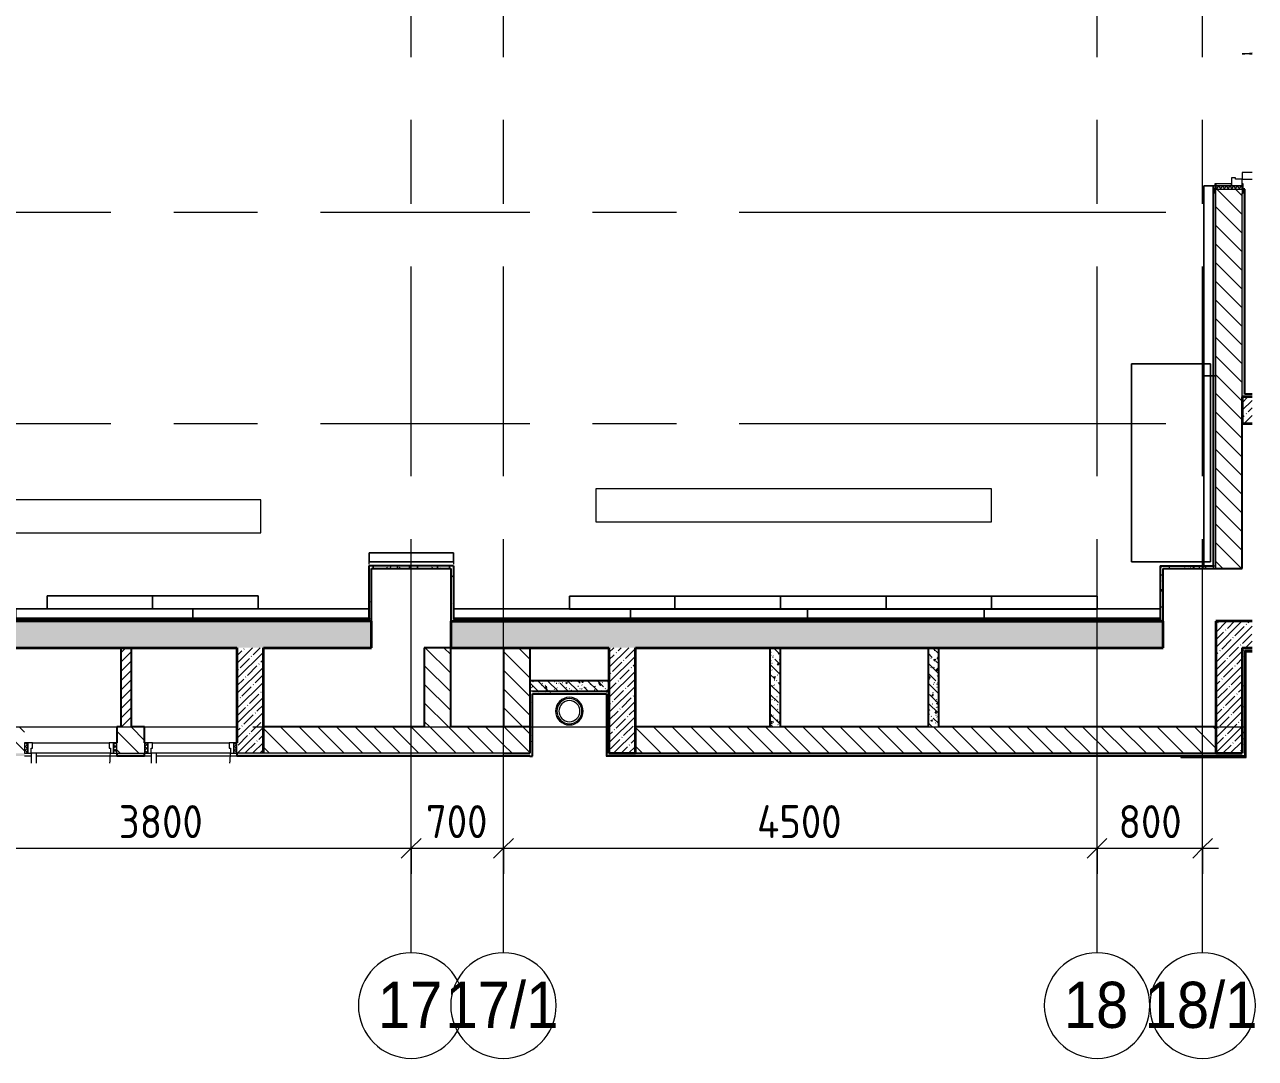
# Model space of a CAD drawing. Header units: millimetres. Extents: x 855 to 80408, y -1987 to 27400.
# Drawn here: x 26892 to 36222, y 8589 to 16421 of the extents above; entities that cross this region are included whole.
import ezdxf

# ---------------------------------------------------------------- set-up
doc = ezdxf.new("R2010")
doc.units = ezdxf.units.MM
doc.linetypes.add('Осевая', pattern=[3175, 635, -476.25, 1587.5, -476.25])
for name, color, linetype, lineweight in [('A-ANNO-DIMS', 7, 'Continuous', 9), ('A-ANNO-DIMS-100', 7, 'Continuous', 9), ('A-DOOR', 7, 'Continuous', 9), ('A-DOOR-1', 7, 'Continuous', 13), ('A-DOOR-FRAM', 7, 'Continuous', 13), ('A-DOOR-FRAM-1', 7, 'Continuous', 9), ('A-WALL', 7, 'Continuous', 9), ('I-WALL', 7, 'Continuous', 9), ('P-SANR-FIXT', 7, 'Continuous', 9), ('Оси', 7, 'Continuous', 9), ('Оси-1', 7, 'Continuous', 20), ('Оси-2', 7, 'Осевая', 9)]:
    doc.layers.add(name, color=color, linetype=linetype, lineweight=lineweight)
for name, color, linetype, lineweight, true_color in [('A-WALL-1', 7, 'Continuous', 25, 0x3c3c3c), ('A-WALL-2', 7, 'Continuous', 35, 0x3c3c3c), ('A-WALL-FNSH-2', 7, 'Continuous', 13, 0x3c3c3c), ('I-FURN-1', 7, 'Continuous', 9, 0xf0f0f0)]:
    doc.layers.add(name, color=color, linetype=linetype, lineweight=lineweight, true_color=true_color)
doc.styles.add('Arial', font='arial.ttf', dxfattribs={"width": 0.9, "height": 350})
doc.styles.add('ISOCPEUR_1', font='isocpeur.ttf', dxfattribs={"width": 0.9, "height": 250})
doc.dimstyles.new('ISO-2_5_0_9К_БОЛЬШОЙ', dxfattribs={"dimscale": 304.8, "dimtxt": 248.995294, "dimasz": 0.492126, "dimexe": 0.393701, "dimexo": 0.984252, "dimgap": 0, "dimtad": 1, "dimdec": 0, "dimrnd": 10, "dimzin": 0, "dimdsep": 46, "dimtxsty": 'ISOCPEUR_1', "dimblk1": 'OBLIQUE', "dimblk2": 'OBLIQUE', "dimsah": 1, "dimcen": 0.09, "dimdle": 0.393701, "dimazin": 0, "dimtfac": 1, "dimtdec": 4, "dimtix": 1, "dimtmove": 0, "dimatfit": 3, "dimfxl": 1, "dimtvp": 1, "dimtolj": 1, "dimtzin": 0, "dimarcsym": 2})
pattern_1 = [(135, (-30638.25, 0), (-70.71068, -70.71068), [])]
pattern_2 = [(45, (-30638.255, 0), (-57.02463, 57.02463), []), (45, (-30581.23, 0), (-57.02463, 57.02463), [100.806, -20.161, 3.353, -16.808])]
pattern_3 = [(135, (-30638.25, 0), (-75.43415, -75.43415), [106.68, -17.78, 3.556, -17.78]), (135, (-30638.25, 75.39), (-75.43415, -75.43415), []), (50, (-30638.25, 0), (127.52922, -11.15758), [13.335, -146.685]), (355, (-30638.25, 0), (-24.66966, 133.74002), [10.668, -117.348]), (100.451, (-30627.63, -0.93), (102.85973, 122.58178), [11.333, -124.663]), (46.184, (-30638.25, 35.56), (189.75516, -29.43036), [20.002, -220.027]), (96.636, (-30622.44, 33.1), (166.1822, 173.1996), [17, -186.995]), (351.184, (-30638.25, 35.56), (166.18393, 173.1976), [16.002, -176.022]), (21, (-30620.47, 26.67), (106.13027, -71.58603), [13.335, -146.685]), (326, (-30620.47, 26.67), (43.26188, 128.93175), [10.668, -117.348]), (71.451, (-30611.63, 20.7), (149.39198, 57.34505), [11.333, -124.663]), (37.5, (-30638.255, 0), (2.162228, 59.188357), [3.353, -112.573, 3.353, -115.773, -117.792]), (37.5, (-30638.255, 0), (2.162228, 59.188357), [-235.052, 3.353, -114.44]), (7.5, (-30638.255, 0), (46.77386, 70.12615), [3.353, -64.567, 3.353, -109.906, -44.894]), (7.5, (-30638.255, 0), (46.77386, 70.12615), [-181.178, 3.353, -41.542]), (327.5, (-30677.904, 0), (94.91367, -4.010093), [3.353, -41.097, 3.353, -135.331, -184.023]), (327.5, (-30677.904, 0), (94.91367, -4.010093), [-183.134, 3.353, -180.67]), (317.5, (-30695.68, 0), (103.69057, 17.79882), [3.353, -54.432, 3.353, -88.748, -130.683]), (317.5, (-30695.68, 0), (103.69057, 17.79882), [-149.885, 3.353, -127.33])]
pattern_4 = [(0, (-30638.255, 0), (121.92, 30.48), [10.058, -81.382, 10.058, -81.382, -487.68]), (0, (-30638.255, 0), (121.92, 30.48), [-182.88, 10.058, -172.822, 10.058, -81.382, -213.36]), (0, (-30638.255, 0), (121.92, 30.48), [-457.2, 10.058, -50.902, 10.058, -142.342]), (120, (-30592.535, 15.24), (-87.356454, 90.345817), [10.058, -81.382, 10.058, -81.382, -487.68]), (120, (-30592.535, 15.24), (-87.356454, 90.345817), [-182.88, 10.058, -172.822, 10.058, -81.382, -213.36]), (120, (-30592.535, 15.24), (-87.356454, 90.345817), [-457.2, 10.058, -50.902, 10.058, -142.342]), (240, (-30577.295, 76.2), (-34.563546, -120.825817), [10.058, -81.382, 10.058, -81.382, -487.68]), (240, (-30577.295, 76.2), (-34.563546, -120.825817), [-182.88, 10.058, -172.822, 10.058, -81.382, -213.36]), (240, (-30577.295, 76.2), (-34.563546, -120.825817), [-457.2, 10.058, -50.902, 10.058, -142.342])]

# ---------------------------------------------------------------- blocks, each defined once
blk = doc.blocks.new('110_Дверь_СКБ_2Ст - Д-6_л__ ДОО_Дв_1450x2100h_Дверь из раздевальной в коридор-25835678-План разверток пом_ 2_19_1_ Этаж 2')
at = {"layer": 'A-DOOR'}
h = blk.add_hatch(dxfattribs=at)
h.set_pattern_fill('FP_4', color=256, style=0, pattern_type=2)
h.set_pattern_definition([(135, (1576.41, 164.685), (-14.14214, -14.14214), []), (225, (1576.41, 164.685), (14.14214, -14.14214), [])])
h.paths.add_polyline_path([(737.5, 100), (712.5, 100), (712.5, -100), (737.5, -100)])
at = {"layer": 'A-DOOR-FRAM-1'}
h = blk.add_hatch(dxfattribs=at)
h.set_pattern_fill('FP_5', color=256, style=0, pattern_type=2)
h.set_pattern_definition([(45, (-546.384, 164.685), (-14.1421, 14.1421), []), (135, (-546.384, 164.685), (-14.1421, -14.1421), [])])
h.paths.add_polyline_path([(-687.5, -100), (-687.5, 100), (-712.5, 100), (-712.5, -100)])
at = {"layer": 'A-DOOR'}
for centre, radius, start, end in [((-637.5, 100), 350, 360, 12.36817), ((662.5, 100), 950, 175.46852, 180)]:
    blk.add_arc(centre, radius, start, end, dxfattribs=at)
at = {"layer": 'A-DOOR-1'}
for p, q in [((-637.5, 174.9), (-637.5, 100)), ((-637.5, 100), (-587.5, 100)), ((-587.5, 100), (-587.5, 174.9)), ((612.5, 174.9), (612.5, 100)), ((612.5, 100), (662.5, 100)), ((662.5, 100), (662.5, 174.9))]:
    blk.add_line(p, q, dxfattribs=at)
at = {"layer": 'A-DOOR-FRAM'}
for p, q in [((-672.5, 108), (-742.5, 108)), ((-742.5, 108), (-742.5, 100)), ((-742.5, 100), (-672.5, 100)), ((-687.5, 100), (-712.5, 100)), ((-712.5, 100), (-712.5, -100)), ((-637.5, 100), (-687.5, 100)), ((-687.5, 100), (-687.5, 20)), ((-687.5, -100), (-687.5, 100)), ((-672.5, 100), (-672.5, 108)), ((-637.5, 50), (-637.5, 100)), ((662.5, 100), (662.5, 50)), ((712.5, 100), (662.5, 100)), ((767.5, 108), (697.5, 108)), ((697.5, 108), (697.5, 100)), ((697.5, 100), (767.5, 100)), ((712.5, 20), (712.5, 100)), ((737.5, 100), (712.5, 100)), ((712.5, 100), (712.5, -100)), ((737.5, -100), (737.5, 100)), ((767.5, 100), (767.5, 108)), ((-687.5, 20), (-627.5, 20)), ((-672.5, 20), (-687.5, 20)), ((-687.5, 20), (-687.5, -100)), ((-672.5, -100), (-672.5, 20)), ((-627.5, 50), (-637.5, 50)), ((-627.5, 20), (-627.5, 50)), ((662.5, 50), (652.5, 50)), ((652.5, 50), (652.5, 20)), ((652.5, 20), (712.5, 20)), ((712.5, 20), (697.5, 20)), ((697.5, 20), (697.5, -100)), ((712.5, -100), (712.5, 20)), ((-672.5, -100), (-742.5, -100)), ((-742.5, -100), (-742.5, -108)), ((-742.5, -108), (-672.5, -108)), ((-712.5, -100), (-687.5, -100)), ((-687.5, -100), (-672.5, -100)), ((-672.5, -108), (-672.5, -100)), ((697.5, -100), (712.5, -100)), ((767.5, -100), (697.5, -100)), ((697.5, -100), (697.5, -108)), ((697.5, -108), (767.5, -108)), ((712.5, -100), (737.5, -100)), ((767.5, -108), (767.5, -100))]:
    blk.add_line(p, q, dxfattribs=at)
blk = doc.blocks.new('110_Дверь_СКБ_1Ст - д-18 700x2100h_Технический шкаф ЭОМ и СС-23257539-План разверток пом_ 2_19_1_ Этаж 2')
at = {"layer": 'A-DOOR'}
h = blk.add_hatch(dxfattribs=at)
h.set_pattern_fill('FP_11', color=256, style=0, pattern_type=2)
h.set_pattern_definition([(135, (1951.41, 164.685), (-14.14214, -14.14214), []), (225, (1951.41, 164.685), (14.14214, -14.14214), [])])
h.paths.add_polyline_path([(362.5, 100), (337.5, 100), (337.5, 20), (362.5, 20)])
at = {"layer": 'A-DOOR-FRAM-1'}
h = blk.add_hatch(dxfattribs=at)
h.set_pattern_fill('FP_12', color=256, style=0, pattern_type=2)
h.set_pattern_definition([(45, (-171.384, 164.685), (-14.1421, 14.1421), []), (135, (-171.384, 164.685), (-14.1421, -14.1421), [])])
h.paths.add_polyline_path([(-337.5, 100), (-337.5, 20), (-312.5, 20), (-312.5, 100)])
at = {"layer": 'A-DOOR'}
blk.add_arc((312.5, 100), 600, 172.84099, 180, dxfattribs=at)
at = {"layer": 'A-DOOR-1'}
for p, q in [((272.5, 174.6), (272.5, 100)), ((272.5, 100), (312.5, 100)), ((312.5, 100), (312.5, 174.6))]:
    blk.add_line(p, q, dxfattribs=at)
at = {"layer": 'A-DOOR-FRAM'}
for p, q in [((-312.5, 100), (-337.5, 100)), ((-337.5, 100), (-337.5, 20)), ((-287.5, 100), (-312.5, 100)), ((-312.5, 100), (-312.5, 20)), ((-312.5, 20), (-312.5, 100)), ((-287.5, 60), (-287.5, 100)), ((312.5, 100), (312.5, 60)), ((337.5, 100), (312.5, 100)), ((337.5, 20), (337.5, 100)), ((362.5, 100), (337.5, 100)), ((337.5, 100), (337.5, 20)), ((362.5, 20), (362.5, 100)), ((-337.5, 20), (-312.5, 20)), ((-312.5, 20), (-277.5, 20)), ((-277.5, 60), (-287.5, 60)), ((-277.5, 20), (-277.5, 60)), ((312.5, 60), (302.5, 60)), ((302.5, 60), (302.5, 20)), ((302.5, 20), (337.5, 20)), ((337.5, 20), (362.5, 20))]:
    blk.add_line(p, q, dxfattribs=at)
at = {"layer": 'A-DOOR-FRAM-1'}
for p, q in [((-287.5, 100), (272.5, 100)), ((302.5, 20), (-277.5, 20))]:
    blk.add_line(p, q, dxfattribs=at)
blk = doc.blocks.new('Стол базовый прямоугольный - 5_7-26328560-План разверток пом_ 2_19_1_ Этаж 2')
at = {"layer": 'I-FURN-1'}
for p, q in [((1000, 125), (-1000, 125)), ((-1000, 125), (-1000, -125)), ((1000, -125), (1000, 125)), ((-1000, -125), (1000, -125))]:
    blk.add_line(p, q, dxfattribs=at)
blk = doc.blocks.new('Стол базовый прямоугольный - 5_8-26349451-План разверток пом_ 2_19_1_ Этаж 2')
at = {"layer": 'I-FURN-1'}
for p, q in [((1500, 125), (-1500, 125)), ((-1500, 125), (-1500, -125)), ((1500, -125), (1500, 125)), ((-1500, -125), (1500, -125))]:
    blk.add_line(p, q, dxfattribs=at)
blk = doc.blocks.new('фонтанчик - Round_ Metal-30696552-План разверток пом_ 2_19_1_ Этаж 2')
at = {"layer": 'P-SANR-FIXT'}
for radius, start, end in [(105, 360, 180), (95, 0, 180), (105, 180, 360), (95, 180, 360), (80, 360, 180), (80, 180, 360)]:
    blk.add_arc((0, 0), radius, start, end, dxfattribs=at)
blk = doc.blocks.new('Мат в спортивном зале - Т4-V30-План разверток пом_ 2_19_1_ Этаж 2')
at = {"layer": 'I-FURN-1'}
for p, q in [((-458.7, 925.9), (-458.7, 906.7)), ((881.3, 909.3), (-458.7, 909.3)), ((-458.7, 909.3), (-458.7, 839.3)), ((-458.7, 839.3), (-458.7, 909.3)), ((-458.7, 909.3), (881.3, 909.3)), ((881.3, 906.7), (881.3, 925.9)), ((881.3, 839.3), (881.3, 909.3)), ((881.3, 909.3), (881.3, 839.3)), ((-458.7, 839.3), (881.3, 839.3)), ((645.4, 839.3), (-458.7, 839.3)), ((881.3, 839.3), (645.4, 839.3))]:
    blk.add_line(p, q, dxfattribs=at)
blk = doc.blocks.new('Мат в спортивном зале - Т4-V31-План разверток пом_ 2_19_1_ Этаж 2')
at = {"layer": 'I-FURN-1'}
for p, q in [((-458.7, 925.9), (-458.7, 906.7)), ((881.3, 909.3), (-458.7, 909.3)), ((-458.7, 909.3), (-458.7, 839.3)), ((-454.6, 909.3), (881.3, 909.3)), ((881.3, 906.7), (881.3, 925.9)), ((881.3, 839.3), (881.3, 909.3)), ((881.3, 909.3), (881.3, 839.3)), ((-458.7, 839.3), (881.3, 839.3)), ((385.4, 839.3), (-454.6, 839.3)), ((881.3, 839.3), (385.4, 839.3))]:
    blk.add_line(p, q, dxfattribs=at)
blk = doc.blocks.new('Мат в спортивном зале - Т4-V32-План разверток пом_ 2_19_1_ Этаж 2')
at = {"layer": 'I-FURN-1'}
for p, q in [((-458.7, 925.9), (-458.7, 906.7)), ((881.3, 909.3), (-458.7, 909.3)), ((-458.7, 909.3), (-458.7, 839.3)), ((-458.7, 842.5), (-458.7, 909.3)), ((-458.7, 909.3), (881.3, 909.3)), ((-458.7, 839.3), (-458.7, 842.5)), ((881.3, 906.7), (881.3, 925.9)), ((881.3, 839.3), (881.3, 909.3)), ((881.3, 909.3), (881.3, 839.3)), ((-458.7, 839.3), (881.3, 839.3)), ((5.4, 839.3), (-458.7, 839.3)), ((881.3, 839.3), (5.4, 839.3))]:
    blk.add_line(p, q, dxfattribs=at)
blk = doc.blocks.new('Мат в спортивном зале - Т4-V33-План разверток пом_ 2_19_1_ Этаж 2')
at = {"layer": 'I-FURN-1'}
for p, q in [((-458.7, 925.9), (-458.7, 906.7)), ((881.3, 909.3), (-458.7, 909.3)), ((-458.7, 909.3), (-458.7, 839.3)), ((-458.7, 842.5), (-458.7, 909.3)), ((-458.7, 909.3), (881.3, 909.3)), ((-458.7, 839.3), (-458.7, 842.5)), ((881.3, 906.7), (881.3, 925.9)), ((881.3, 839.3), (881.3, 909.3)), ((881.3, 909.3), (881.3, 842.5)), ((881.3, 842.5), (881.3, 839.3)), ((-458.7, 839.3), (881.3, 839.3)), ((881.3, 839.3), (-458.7, 839.3))]:
    blk.add_line(p, q, dxfattribs=at)
blk = doc.blocks.new('Мат в спортивном зале - Т4-V34-План разверток пом_ 2_19_1_ Этаж 2')
at = {"layer": 'I-FURN-1'}
for p, q in [((-458.7, 925.9), (-458.7, 906.7)), ((881.3, 909.3), (-458.7, 909.3)), ((-458.7, 909.3), (-458.7, 839.3)), ((-454.6, 909.3), (881.3, 909.3)), ((881.3, 906.7), (881.3, 925.9)), ((881.3, 839.3), (881.3, 909.3)), ((881.3, 909.3), (881.3, 842.5)), ((881.3, 842.5), (881.3, 839.3)), ((-458.7, 839.3), (881.3, 839.3)), ((25.4, 839.3), (-454.6, 839.3)), ((881.3, 839.3), (25.4, 839.3))]:
    blk.add_line(p, q, dxfattribs=at)
blk = doc.blocks.new('Мат в спортивном зале - Т8-31178830-План разверток пом_ 2_19_1_ Этаж 2')
at = {"layer": 'I-FURN-1'}
for p, q in [((881.3, -839.3), (241.3, -839.3)), ((241.3, -839.3), (241.3, -909.3)), ((241.3, -909.3), (241.3, -839.3)), ((241.3, -839.3), (881.3, -839.3)), ((881.3, -909.3), (881.3, -839.3)), ((881.3, -839.3), (881.3, -909.3)), ((241.3, -925.9), (241.3, -906.7)), ((241.3, -909.3), (881.3, -909.3)), ((881.3, -909.3), (241.3, -909.3)), ((881.3, -906.7), (881.3, -925.9))]:
    blk.add_line(p, q, dxfattribs=at)
blk = doc.blocks.new('Мат в спортивном зале - Т18-31179741-План разверток пом_ 2_19_1_ Этаж 2')
at = {"layer": 'I-FURN-1'}
for p, q in [((-558.7, 925.9), (-558.7, 906.7)), ((881.3, 909.3), (-558.7, 909.3)), ((-558.7, 909.3), (-558.7, 839.3)), ((-558.7, 839.3), (-558.7, 909.3)), ((-558.7, 909.3), (881.3, 909.3)), ((881.3, 906.7), (881.3, 925.9)), ((881.3, 839.3), (881.3, 909.3)), ((881.3, 909.3), (881.3, 890.3)), ((881.3, 890.3), (881.3, 839.3)), ((-558.7, 839.3), (881.3, 839.3)), ((791.8, 839.3), (-558.7, 839.3)), ((881.3, 839.3), (791.8, 839.3))]:
    blk.add_line(p, q, dxfattribs=at)
blk = doc.blocks.new('Мат в спортивном зале - Т18-V36-План разверток пом_ 2_19_1_ Этаж 2')
at = {"layer": 'I-FURN-1'}
for p, q in [((-558.7, 925.9), (-558.7, 906.7)), ((881.3, 909.3), (-558.7, 909.3)), ((-558.7, 909.3), (-558.7, 839.3)), ((-558.7, 890.3), (-558.7, 909.3)), ((-558.7, 909.3), (881.3, 909.3)), ((-558.7, 839.3), (-558.7, 890.3)), ((881.3, 906.7), (881.3, 925.9)), ((881.3, 839.3), (881.3, 909.3)), ((881.3, 909.3), (881.3, 839.3)), ((-558.7, 839.3), (881.3, 839.3)), ((851.8, 839.3), (-558.7, 839.3)), ((881.3, 839.3), (851.8, 839.3))]:
    blk.add_line(p, q, dxfattribs=at)
blk = doc.blocks.new('Ось сетки - D8-29747960-План разверток пом_ 2_19_1_ Этаж 2')
at = {"layer": 'Оси-1'}
for start, end in [(360, 180), (180, 360)]:
    blk.add_arc((0, 0), 4, start, end, dxfattribs=at)
blk = doc.blocks.new('DIMBLOCK13-План разверток пом_ 2_19_1_ Этаж 2')
at = {"layer": 'A-ANNO-DIMS-100'}
for p, q in [((26021.7, 9986.9), (26021.7, 10300.8)), ((29821.7, 9986.9), (29821.7, 10300.8)), ((26021.7, 10180.8), (29821.7, 10180.8)), ((26021.7, 10180.8), (26021.7, 9986.9)), ((29821.7, 10180.8), (29821.7, 9986.9))]:
    blk.add_line(p, q, dxfattribs=at)
at = {"layer": 'A-ANNO-DIMS-100', "lineweight": 20}
for p, q in [((26021.7, 10180.8), (25946.7, 10105.8)), ((26021.7, 10180.8), (26096.7, 10255.8)), ((29821.7, 10180.8), (29746.7, 10105.8)), ((29821.7, 10180.8), (29896.7, 10255.8))]:
    blk.add_line(p, q, dxfattribs=at)
at = {"layer": 'A-ANNO-DIMS-100', "color": 0, "insert": (27605.7, 10507.4), "char_height": 250, "width": 758.478, "attachment_point": 1, "line_spacing_factor": 1.149209, "style": 'ISOCPEUR_1'}
blk.add_mtext('3800', dxfattribs=at)
blk = doc.blocks.new('_Oblique')
at = {"color": 0, "linetype": 'ByBlock', "lineweight": -2}
blk.add_line((-0.5, -0.5), (0.5, 0.5), dxfattribs=at)
blk = doc.blocks.new('DIMBLOCK14-План разверток пом_ 2_19_1_ Этаж 2')
at = {"layer": 'A-ANNO-DIMS-100'}
for p, q in [((29821.7, 9986.9), (29821.7, 10300.8)), ((30521.7, 9986.9), (30521.7, 10300.8)), ((29821.7, 10180.8), (30521.7, 10180.8)), ((29821.7, 10180.8), (29821.7, 9986.9)), ((30521.7, 10180.8), (30521.7, 9986.9))]:
    blk.add_line(p, q, dxfattribs=at)
at = {"layer": 'A-ANNO-DIMS-100', "lineweight": 20}
for p, q in [((29821.7, 10180.8), (29746.7, 10105.8)), ((29821.7, 10180.8), (29896.7, 10255.8)), ((30521.7, 10180.8), (30446.7, 10105.8)), ((30521.7, 10180.8), (30596.7, 10255.8))]:
    blk.add_line(p, q, dxfattribs=at)
at = {"layer": 'A-ANNO-DIMS-100', "color": 0, "insert": (29934.7, 10507.4), "char_height": 250, "width": 568.858, "attachment_point": 1, "line_spacing_factor": 1.149209, "style": 'ISOCPEUR_1'}
blk.add_mtext('700', dxfattribs=at)
blk = doc.blocks.new('DIMBLOCK15-План разверток пом_ 2_19_1_ Этаж 2')
at = {"layer": 'A-ANNO-DIMS-100'}
for p, q in [((30521.7, 9986.9), (30521.7, 10300.8)), ((35021.7, 9986.9), (35021.7, 10300.8)), ((30521.7, 10180.8), (35021.7, 10180.8)), ((30521.7, 10180.8), (30521.7, 9986.9)), ((35021.7, 10180.8), (35021.7, 9986.9))]:
    blk.add_line(p, q, dxfattribs=at)
at = {"layer": 'A-ANNO-DIMS-100', "lineweight": 20}
for p, q in [((30521.7, 10180.8), (30446.7, 10105.8)), ((30521.7, 10180.8), (30596.7, 10255.8)), ((35021.7, 10180.8), (34946.7, 10105.8)), ((35021.7, 10180.8), (35096.7, 10255.8))]:
    blk.add_line(p, q, dxfattribs=at)
at = {"layer": 'A-ANNO-DIMS-100', "color": 0, "insert": (32443.7, 10507.4), "char_height": 250, "width": 787.208, "attachment_point": 1, "line_spacing_factor": 1.149209, "style": 'ISOCPEUR_1'}
blk.add_mtext('4500', dxfattribs=at)
blk = doc.blocks.new('DIMBLOCK16-План разверток пом_ 2_19_1_ Этаж 2')
at = {"layer": 'A-ANNO-DIMS-100'}
for p, q in [((35021.7, 9986.9), (35021.7, 10300.8)), ((35821.7, 9986.9), (35821.7, 10300.8)), ((35021.7, 10180.8), (35941.7, 10180.8)), ((35021.7, 10180.8), (35021.7, 9986.9)), ((35821.7, 10180.8), (35821.7, 9986.9))]:
    blk.add_line(p, q, dxfattribs=at)
at = {"layer": 'A-ANNO-DIMS-100', "lineweight": 20}
for p, q in [((35021.7, 10180.8), (34946.7, 10105.8)), ((35021.7, 10180.8), (35096.7, 10255.8)), ((35821.7, 10180.8), (35746.7, 10105.8)), ((35821.7, 10180.8), (35896.7, 10255.8))]:
    blk.add_line(p, q, dxfattribs=at)
at = {"layer": 'A-ANNO-DIMS-100', "color": 0, "insert": (35184.7, 10507.4), "char_height": 250, "width": 568.858, "attachment_point": 1, "line_spacing_factor": 1.149209, "style": 'ISOCPEUR_1'}
blk.add_mtext('800', dxfattribs=at)

msp = doc.modelspace()

# ---------------------------------------------------------------- hatches: boundary and pattern name
at = {"layer": 'I-WALL'}
h = msp.add_hatch(dxfattribs=at)
h.set_pattern_fill('FP_1', color=256, style=0, pattern_type=2)
h.set_pattern_definition(pattern_1)
h.paths.add_polyline_path([(36121.7, 12300), (36121.7, 15175), (35921.7, 15175), (35921.7, 12300)])
h.paths.add_polyline_path([(36121.7, 16625), (36121.7, 22700), (35921.7, 22700), (35921.7, 16625)])
h.paths.add_polyline_path([(36121.7, 23300), (36121.7, 24050), (35921.7, 24050), (35921.7, 23300)])
h.paths.add_polyline_path([(35921.7, 25950), (36121.7, 25950), (36121.7, 26500), (35921.7, 26500), (35921.7, 25980)])
h = msp.add_hatch(dxfattribs=at)
h.set_pattern_fill('FP_13', color=256, style=0, pattern_type=2)
h.set_pattern_definition(pattern_4)
h.paths.add_polyline_path([(36121.7, 13600), (36141.7, 13600), (36141.7, 15175), (36129.7, 15175), (36129.7, 15145), (36121.7, 15145), (36121.7, 14975.7)])
h.paths.add_polyline_path([(36129.7, 16625), (36141.7, 16625), (36141.7, 18580), (36121.7, 18580), (36121.7, 16655), (36129.7, 16655)])
h = msp.add_hatch(dxfattribs=at)
h.set_pattern_fill('FP_13', color=256, style=0, pattern_type=2)
h.set_pattern_definition(pattern_4)
h.paths.add_polyline_path([(35901.7, 12320), (35921.7, 12320), (35921.5, 15145), (35913.7, 15145), (35913.7, 15175), (35901.7, 15175), (35901.7, 12321)])
h.paths.add_polyline_path([(35901.7, 16625), (35913.7, 16625), (35913.7, 16655), (35921.7, 16655), (35921.7, 16700), (35901.7, 16700), (35901.7, 16679)])
h = msp.add_hatch(dxfattribs=at)
h.set_pattern_fill('FP_3', color=256, style=0, pattern_type=2)
h.set_pattern_definition(pattern_2)
h.paths.add_polyline_path([(36196.7, 13400), (36196.7, 13600), (36121.7, 13600), (36121.7, 13400)])
h = msp.add_hatch(dxfattribs=at)
h.set_pattern_fill('FP_13', color=256, style=0, pattern_type=2)
h.set_pattern_definition(pattern_4)
h.paths.add_polyline_path([(36196.7, 13600), (36196.7, 13620), (36141.7, 13620), (36141.7, 13600)])
h = msp.add_hatch(dxfattribs=at)
h.set_pattern_fill('FP_13', color=256, style=0, pattern_type=2)
h.set_pattern_definition(pattern_4)
h.paths.add_polyline_path([(29501.7, 11920), (29521.7, 11920), (29521.7, 12320), (29501.7, 12320), (29501.7, 11924.1)])
h = msp.add_hatch(dxfattribs=at)
h.set_pattern_fill('FP_13', color=256, style=0, pattern_type=2)
h.set_pattern_definition(pattern_4)
h.paths.add_polyline_path([(30121.7, 12300), (30141.7, 12300), (30141.7, 12320), (29521.7, 12320), (29521.7, 12300), (30013.2, 12300)])
h = msp.add_hatch(dxfattribs=at)
h.set_pattern_fill('FP_13', color=256, style=0, pattern_type=2)
h.set_pattern_definition(pattern_4)
h.paths.add_polyline_path([(35521.7, 11920), (35521.7, 12320), (35501.7, 12320), (35501.7, 11920), (35505.8, 11920)])
h = msp.add_hatch(dxfattribs=at)
h.set_pattern_fill('FP_13', color=256, style=0, pattern_type=2)
h.set_pattern_definition(pattern_4)
h.paths.add_polyline_path([(35521.7, 12300), (35921.7, 12300), (35921.7, 12320), (35521.7, 12320)])
h = msp.add_hatch(dxfattribs=at)
h.set_pattern_fill('FP_13', color=256, style=0, pattern_type=2)
h.set_pattern_definition(pattern_4)
h.paths.add_polyline_path([(30141.7, 11900), (30141.7, 12300), (30121.7, 12300), (30121.7, 11900)])
h = msp.add_hatch(dxfattribs=at)
h.set_pattern_fill('FP_3', color=256, style=0, pattern_type=2)
h.set_pattern_definition(pattern_2)
h.paths.add_polyline_path([(33821.7, 11700), (35521.7, 11700), (35521.7, 11900), (30121.7, 11900), (30121.7, 11700), (33741.7, 11700)])
h.paths.add_polyline_path([(28467.3, 11700), (29521.7, 11700), (29521.7, 11900), (24121.7, 11900), (24121.7, 11700), (27701, 11700)])
h = msp.add_hatch(dxfattribs=at)
h.set_pattern_fill('FP_13', color=256, style=0, pattern_type=2)
h.set_pattern_definition(pattern_4)
h.paths.add_polyline_path([(26921.4, 11900), (29521.7, 11900), (29521.7, 11920), (24141.7, 11920), (24141.7, 11900), (25375.5, 11900)])
h = msp.add_hatch(dxfattribs=at)
h.set_pattern_fill('FP_13', color=256, style=0, pattern_type=2)
h.set_pattern_definition(pattern_4)
h.paths.add_polyline_path([(33104.9, 11900), (35521.7, 11900), (35521.7, 11920), (30141.7, 11920), (30141.7, 11900), (31559, 11900)])
h = msp.add_hatch(dxfattribs=at)
h.set_pattern_fill('FP_3', color=256, style=0, pattern_type=2)
h.set_pattern_definition(pattern_2)
h.paths.add_polyline_path([(36121.7, 10900), (36121.7, 11900), (35921.7, 11900), (35921.7, 10900)])
h = msp.add_hatch(dxfattribs=at)
h.set_pattern_fill('FP_3', color=256, style=0, pattern_type=2)
h.set_pattern_definition(pattern_2)
h.paths.add_polyline_path([(36121.7, 11700), (36196.7, 11700), (36196.7, 11900), (36121.7, 11900), (36121.7, 11863)])
h = msp.add_hatch(dxfattribs=at)
h.set_pattern_fill('FP_10', color=256, style=0, pattern_type=2)
h.set_pattern_definition([(45, (-30638.255, 0), (-35.35534, 35.35534), [])])
h.paths.add_polyline_path([(27701, 11100), (27701, 11700), (27621, 11700), (27621, 11100)])
h = msp.add_hatch(dxfattribs=at)
h.set_pattern_fill('FP_3', color=256, style=0, pattern_type=2)
h.set_pattern_definition(pattern_2)
h.paths.add_polyline_path([(28501.7, 10900), (28701.7, 10900), (28701.7, 11700), (28501.7, 11700), (28501.7, 10980)])
h = msp.add_hatch(dxfattribs=at)
h.set_pattern_fill('FP_1', color=256, style=0, pattern_type=2)
h.set_pattern_definition(pattern_1)
h.paths.add_polyline_path([(29921.7, 11100), (30121.7, 11100), (30121.7, 11700), (29921.7, 11700)])
h = msp.add_hatch(dxfattribs=at)
h.set_pattern_fill('FP_1', color=256, style=0, pattern_type=2)
h.set_pattern_definition(pattern_1)
h.paths.add_polyline_path([(30721.7, 11100), (30721.7, 11700), (30521.7, 11700), (30521.7, 11100)])
h = msp.add_hatch(dxfattribs=at)
h.set_pattern_fill('FP_1', color=256, style=0, pattern_type=2)
h.set_pattern_definition(pattern_1)
h.paths.add_polyline_path([(30721.7, 10900), (30721.7, 11700), (30521.7, 11700), (30521.7, 10900)])
h = msp.add_hatch(dxfattribs=at)
h.set_pattern_fill('FP_3', color=256, style=0, pattern_type=2)
h.set_pattern_definition(pattern_2)
h.paths.add_polyline_path([(31521.7, 10900), (31521.7, 11700), (31321.7, 11700), (31321.7, 10900)])
h = msp.add_hatch(dxfattribs=at)
h.set_pattern_fill('FP_9', color=256, style=0, pattern_type=2)
h.set_pattern_definition(pattern_3)
h.paths.add_polyline_path([(32621.7, 11100), (32621.7, 11700), (32541.7, 11700), (32541.7, 11100)])
h = msp.add_hatch(dxfattribs=at)
h.set_pattern_fill('FP_9', color=256, style=0, pattern_type=2)
h.set_pattern_definition(pattern_3)
h.paths.add_polyline_path([(33821.7, 11100), (33821.7, 11700), (33741.7, 11700), (33741.7, 11100)])
h = msp.add_hatch(dxfattribs=at)
h.set_pattern_fill('FP_13', color=256, style=0, pattern_type=2)
h.set_pattern_definition(pattern_4)
h.paths.add_polyline_path([(36121.7, 11680), (36196.7, 11680), (36196.7, 11700), (36121.7, 11700)])
h = msp.add_hatch(dxfattribs=at)
h.set_pattern_fill('FP_13', color=256, style=0, pattern_type=2)
h.set_pattern_definition(pattern_4)
h.paths.add_polyline_path([(36121.7, 10880), (36141.7, 10880), (36141.7, 11680), (36121.7, 11680), (36121.7, 10900)])
h = msp.add_hatch(dxfattribs=at)
h.set_pattern_fill('FP_9', color=256, style=0, pattern_type=2)
h.set_pattern_definition(pattern_3)
h.paths.add_polyline_path([(31321.7, 11370), (31321.7, 11450), (30721.7, 11450), (30721.7, 11370), (30786.1, 11370)])
h = msp.add_hatch(dxfattribs=at)
h.set_pattern_fill('FP_13', color=256, style=0, pattern_type=2)
h.set_pattern_definition(pattern_4)
h.paths.add_polyline_path([(30741.7, 10879), (30741.7, 11370), (30721.7, 11370), (30721.7, 10879)])
h = msp.add_hatch(dxfattribs=at)
h.set_pattern_fill('FP_13', color=256, style=0, pattern_type=2)
h.set_pattern_definition(pattern_4)
h.paths.add_polyline_path([(31301.7, 11350), (31321.7, 11350), (31321.7, 11370), (30741.7, 11370), (30741.7, 11350), (31300.7, 11350)])
h = msp.add_hatch(dxfattribs=at)
h.set_pattern_fill('FP_13', color=256, style=0, pattern_type=2)
h.set_pattern_definition(pattern_4)
h.paths.add_polyline_path([(31321.7, 10900), (31321.7, 11350), (31301.7, 11350), (31301.7, 10900)])
h = msp.add_hatch(dxfattribs=at)
h.set_pattern_fill('FP_1', color=256, style=0, pattern_type=2)
h.set_pattern_definition(pattern_1)
h.paths.add_polyline_path([(30013.2, 10900), (30521.7, 10900), (30521.7, 11100), (28701.7, 11100), (28701.7, 10900)])
h.paths.add_polyline_path([(25761.7, 10900), (25971.7, 10900), (25971.7, 11100), (25761.7, 11100), (25761.7, 10980)])
h.paths.add_polyline_path([(24861.7, 10900), (24861.7, 11100), (21271.7, 11100), (21271.7, 10900), (23829.7, 10900)])
h.paths.add_polyline_path([(26891.7, 10900), (26891.7, 11100), (26671.7, 11100), (26671.7, 10900)])
h.paths.add_polyline_path([(27591.7, 10900), (27801.7, 10900), (27801.7, 11100), (27591.7, 11100), (27591.7, 10980)])
h.paths.add_polyline_path([(20737.9, 10900), (21071.7, 10900), (21071.7, 11100), (16622.5, 11100), (16622.5, 10900), (17646.2, 10900)])
h = msp.add_hatch(dxfattribs=at)
h.set_pattern_fill('FP_1', color=256, style=0, pattern_type=2)
h.set_pattern_definition(pattern_1)
h.paths.add_polyline_path([(34650.8, 10900), (35921.7, 10900), (35921.7, 11100), (31521.7, 11100), (31521.7, 10900), (33104.9, 10900)])
h = msp.add_hatch(dxfattribs=at)
h.set_pattern_fill('FP_13', color=256, style=0, pattern_type=2)
h.set_pattern_definition(pattern_4)
h.paths.add_polyline_path([(30721.7, 10880), (30721.7, 10900), (28501.7, 10900), (28501.7, 10880), (30013.2, 10880)])
h.paths.add_polyline_path([(27801.7, 10880), (27801.7, 10900), (27591.7, 10900), (27591.7, 10880)])
h.paths.add_polyline_path([(25061.7, 10880), (25061.7, 10900), (16602.5, 10900), (16602.5, 10880), (23829.7, 10880)])
h.paths.add_polyline_path([(25971.7, 10880), (25971.7, 10900), (25761.7, 10900), (25761.7, 10880)])
h.paths.add_polyline_path([(26891.7, 10880), (26891.7, 10900), (26671.7, 10900), (26671.7, 10880)])
h = msp.add_hatch(dxfattribs=at)
h.set_pattern_fill('FP_13', color=256, style=0, pattern_type=2)
h.set_pattern_definition(pattern_4)
h.paths.add_polyline_path([(36121.7, 10880), (36121.7, 10900), (31301.7, 10900), (31301.7, 10880), (34650.8, 10880)])

# ---------------------------------------------------------------- linework, layer by layer
at = {"layer": 'A-WALL'}
for p, q in [((35921.7, 12300), (35921.7, 15145)), ((36121.7, 13600), (36121.7, 15145)), ((30741.7, 11370), (30721.7, 11370)), ((27621, 11100), (27701, 11100)), ((32541.7, 11100), (32621.7, 11100)), ((33741.7, 11100), (33821.7, 11100)), ((27591.7, 10900), (27801.7, 10900)), ((30521.7, 10900), (28501.7, 10900)), ((35657.7, 10879), (35657.7, 10879.5)), ((36141.7, 10868.5), (36152.7, 10868.5)), ((36152.7, 10868.5), (36152.7, 10879.5))]:
    msp.add_line(p, q, dxfattribs=at)
at = {"layer": 'A-WALL-1'}
for p, q in [((35913.7, 15175), (35901.7, 15175)), ((35901.7, 15175), (35901.7, 12320)), ((36141.7, 15175), (36129.7, 15175)), ((36141.7, 13620), (36141.7, 15175)), ((36196.7, 13620), (36141.7, 13620)), ((36121.7, 12300), (36121.7, 13400)), ((29501.7, 12320), (29501.7, 11920)), ((30141.7, 12320), (29501.7, 12320)), ((30141.7, 12320), (30141.7, 11920)), ((35501.7, 12320), (35901.7, 12320)), ((35501.7, 11920), (35501.7, 12320)), ((29521.7, 11900), (29521.7, 12300)), ((29521.7, 12300), (30121.7, 12300)), ((30121.7, 12300), (30121.7, 11900)), ((35521.7, 11900), (35521.7, 12300)), ((35521.7, 12300), (36121.7, 12300)), ((24141.7, 11920), (29501.7, 11920)), ((30141.7, 11920), (35501.7, 11920)), ((27621, 11700), (27621, 11100)), ((27701, 11100), (27701, 11700)), ((30121.7, 11700), (29921.7, 11700)), ((29921.7, 11700), (29921.7, 11100)), ((30121.7, 11100), (30121.7, 11700)), ((30521.7, 11700), (30521.7, 11100)), ((30721.7, 11700), (30721.7, 10900)), ((32541.7, 11700), (32541.7, 11100)), ((32621.7, 11100), (32621.7, 11700)), ((33741.7, 11700), (33741.7, 11100)), ((33821.7, 11100), (33821.7, 11700)), ((36141.7, 11680), (36196.7, 11680)), ((36141.7, 11680), (36141.7, 10880)), ((31321.7, 11450), (30721.7, 11450)), ((30741.7, 11370), (31321.7, 11370)), ((30741.7, 11350), (31301.7, 11350)), ((30741.7, 10879), (30741.7, 11350)), ((31301.7, 11350), (31301.7, 10880)), ((27621, 11100), (27591.7, 11100)), ((27591.7, 11100), (27591.7, 10980)), ((27801.7, 11100), (27701, 11100)), ((27801.7, 10980), (27801.7, 11100)), ((29921.7, 11100), (28701.7, 11100)), ((30721.7, 11100), (30121.7, 11100)), ((32541.7, 11100), (31521.7, 11100)), ((33741.7, 11100), (32621.7, 11100)), ((35921.7, 11100), (33821.7, 11100)), ((27591.7, 10900), (27591.7, 10880)), ((27591.7, 10880), (27801.7, 10880)), ((27801.7, 10880), (27801.7, 10900)), ((28501.7, 10900), (28501.7, 10880)), ((28501.7, 10880), (30721.7, 10880)), ((30521.7, 10900), (30721.7, 10900)), ((30721.7, 10879), (30721.7, 10880)), ((30721.7, 10879), (30741.7, 10879)), ((31301.7, 10880), (36141.7, 10880)), ((31521.7, 10900), (35921.7, 10900))]:
    msp.add_line(p, q, dxfattribs=at)
at = {"layer": 'A-WALL-2'}
for p, q in [((36196.7, 13600), (36121.7, 13600)), ((36121.7, 13600), (36121.7, 13400)), ((36121.7, 13400), (36196.7, 13400)), ((29521.7, 11900), (24121.7, 11900)), ((29521.7, 11700), (29521.7, 11900)), ((30121.7, 11900), (30121.7, 11700)), ((30121.7, 11900), (35521.7, 11900)), ((35521.7, 11700), (35521.7, 11900)), ((35921.7, 11900), (35921.7, 10900)), ((36196.7, 11900), (35921.7, 11900)), ((25061.7, 11700), (28501.7, 11700)), ((28501.7, 11700), (28501.7, 10980)), ((28701.7, 10900), (28701.7, 11700)), ((28701.7, 11700), (29521.7, 11700)), ((30121.7, 11700), (31321.7, 11700)), ((31321.7, 11700), (31321.7, 10900)), ((31521.7, 10900), (31521.7, 11700)), ((31521.7, 11700), (35521.7, 11700)), ((36121.7, 11700), (36196.7, 11700)), ((36121.7, 11700), (36121.7, 10900)), ((31321.7, 10900), (31521.7, 10900)), ((35921.7, 10900), (36121.7, 10900))]:
    msp.add_line(p, q, dxfattribs=at)
at = {"layer": 'A-WALL-FNSH-2'}
for p, q in [((35900.7, 15175), (35900.7, 12321)), ((35901.7, 15175), (35900.7, 15175)), ((36142.7, 15175), (36141.7, 15175)), ((36142.7, 13621), (36142.7, 15175)), ((36196.7, 13621), (36142.7, 13621)), ((30142.7, 12321), (29500.7, 12321)), ((29500.7, 12321), (29500.7, 11921)), ((30142.7, 11921), (30142.7, 12321)), ((35900.7, 12321), (35500.7, 12321)), ((35500.7, 12321), (35500.7, 11921)), ((29500.7, 11921), (24141.7, 11921)), ((35500.7, 11921), (30142.7, 11921)), ((36152.7, 11669), (36196.7, 11669)), ((36152.7, 10879.5), (36152.7, 11669)), ((30742.7, 11349), (31300.7, 11349)), ((30742.7, 10879), (30742.7, 11349)), ((31300.7, 11349), (31300.7, 10879)), ((27591.7, 10880), (27591.7, 10879)), ((27591.7, 10879), (27801.7, 10879)), ((27801.7, 10879), (27801.7, 10880)), ((28501.7, 10880), (28501.7, 10879)), ((28501.7, 10879), (30721.7, 10879)), ((30741.7, 10879), (30742.7, 10879)), ((31300.7, 10879), (35657.7, 10879)), ((35657.7, 10879.5), (35657.7, 10880)), ((36152.7, 10879.5), (35657.7, 10879.5)), ((35657.7, 10879), (35657.7, 10868.5)), ((35657.7, 10868.5), (36141.7, 10868.5)), ((36141.7, 10880), (36141.7, 10868.5))]:
    msp.add_line(p, q, dxfattribs=at)
at = {"layer": 'I-FURN-1'}
for p, q in [((35830.7, 13850), (35281.7, 13850)), ((35281.7, 13850), (35281.7, 12350)), ((35281.7, 12350), (35281.7, 13850)), ((35281.7, 13850), (35830.7, 13850)), ((35881.7, 13850), (35830.7, 13850)), ((35830.7, 13850), (35881.7, 13850)), ((35881.7, 12350), (35881.7, 13850)), ((35881.7, 13850), (35881.7, 12350)), ((35281.7, 12350), (35830.7, 12350)), ((35830.7, 12350), (35281.7, 12350)), ((35830.7, 12350), (35881.7, 12350)), ((35881.7, 12350), (35830.7, 12350)), ((27861.7, 12094.1), (27061.7, 12094.1)), ((27061.7, 12094.1), (27061.7, 11994.1)), ((27061.7, 11994.1), (27061.7, 12094.1)), ((27061.7, 12094.1), (27861.7, 12094.1)), ((28661.7, 12094.1), (27861.7, 12094.1)), ((27861.7, 12094.1), (27861.7, 11994.1)), ((27861.7, 11994.1), (27861.7, 12094.1)), ((27861.7, 12094.1), (28661.7, 12094.1)), ((27861.7, 11994.1), (27861.7, 12094.1)), ((27861.7, 12094.1), (27861.7, 11994.1)), ((28661.7, 11994.1), (28661.7, 12094.1)), ((28661.7, 12094.1), (28661.7, 11994.1)), ((31821.7, 12090.9), (31021.7, 12090.9)), ((31021.7, 12090.9), (31021.7, 11994.1)), ((31021.7, 11994.1), (31021.7, 12090.9)), ((31021.7, 12090.9), (31821.7, 12090.9)), ((32621.7, 12090.9), (31821.7, 12090.9)), ((31821.7, 12090.9), (31821.7, 11994.1)), ((31821.7, 11994.1), (31821.7, 12090.9)), ((31821.7, 12090.9), (32621.7, 12090.9)), ((31821.7, 11994.1), (31821.7, 12090.9)), ((31821.7, 12090.9), (31821.7, 11994.1)), ((33421.7, 12090.9), (32621.7, 12090.9)), ((32621.7, 12090.9), (32621.7, 11994.1)), ((32621.7, 11994.1), (32621.7, 12090.9)), ((32621.7, 12090.9), (33421.7, 12090.9)), ((32621.7, 11994.1), (32621.7, 12090.9)), ((32621.7, 12090.9), (32621.7, 11994.1)), ((34221.7, 12090.9), (33421.7, 12090.9)), ((33421.7, 12090.9), (33421.7, 11994.1)), ((33421.7, 11994.1), (33421.7, 12090.9)), ((33421.7, 12090.9), (34221.7, 12090.9)), ((33421.7, 11994.1), (33421.7, 12090.9)), ((33421.7, 12090.9), (33421.7, 11994.1)), ((35021.7, 12090.9), (34221.7, 12090.9)), ((34221.7, 12090.9), (34221.7, 11994.1)), ((34221.7, 11994.1), (34221.7, 12090.9)), ((34221.7, 12090.9), (35021.7, 12090.9)), ((34221.7, 11994.1), (34221.7, 12090.9)), ((34221.7, 12090.9), (34221.7, 11994.1)), ((35021.7, 11994.1), (35021.7, 12090.9)), ((35021.7, 12090.9), (35021.7, 11994.1)), ((27061.7, 11994.1), (27861.7, 11994.1)), ((27861.7, 11994.1), (27061.7, 11994.1)), ((27861.7, 11994.1), (28661.7, 11994.1)), ((28661.7, 11994.1), (27861.7, 11994.1)), ((31021.7, 11994.1), (31021.7, 11990.9)), ((31021.7, 11990.9), (31021.7, 11994.1)), ((31021.7, 11990.9), (31821.7, 11990.9)), ((31821.7, 11990.9), (31021.7, 11990.9)), ((31821.7, 11994.1), (31821.7, 11990.9)), ((31821.7, 11990.9), (31821.7, 11994.1)), ((31821.7, 11990.9), (31821.7, 11994.1)), ((31821.7, 11994.1), (31821.7, 11990.9)), ((31821.7, 11990.9), (32621.7, 11990.9)), ((32621.7, 11990.9), (31821.7, 11990.9)), ((32621.7, 11994.1), (32621.7, 11990.9)), ((32621.7, 11990.9), (32621.7, 11994.1)), ((32621.7, 11990.9), (32621.7, 11994.1)), ((32621.7, 11994.1), (32621.7, 11990.9)), ((32621.7, 11990.9), (33421.7, 11990.9)), ((33421.7, 11990.9), (32621.7, 11990.9)), ((33421.7, 11994.1), (33421.7, 11990.9)), ((33421.7, 11990.9), (33421.7, 11994.1)), ((33421.7, 11990.9), (33421.7, 11994.1)), ((33421.7, 11994.1), (33421.7, 11990.9)), ((33421.7, 11990.9), (34221.7, 11990.9)), ((34221.7, 11990.9), (33421.7, 11990.9)), ((34221.7, 11994.1), (34221.7, 11990.9)), ((34221.7, 11990.9), (34221.7, 11994.1)), ((34221.7, 11990.9), (34221.7, 11994.1)), ((34221.7, 11994.1), (34221.7, 11990.9)), ((34221.7, 11990.9), (35021.7, 11990.9)), ((35021.7, 11990.9), (34221.7, 11990.9)), ((35021.7, 11990.9), (35021.7, 11994.1)), ((35021.7, 11994.1), (35021.7, 11990.9))]:
    msp.add_line(p, q, dxfattribs=at)
at = {"layer": 'I-WALL'}
for p, q in [((26891.7, 11100), (27591.7, 11100)), ((27801.7, 11100), (28501.7, 11100)), ((26891.7, 10880), (26941.7, 10880)), ((26941.7, 10879), (26891.7, 10879)), ((26981.7, 10880), (27591.7, 10880)), ((27591.7, 10879), (26981.7, 10879)), ((27801.7, 10880), (27851.7, 10880)), ((27851.7, 10879), (27801.7, 10879)), ((27891.7, 10880), (28501.7, 10880)), ((28501.7, 10879), (27891.7, 10879))]:
    msp.add_line(p, q, dxfattribs=at)
at = {"layer": 'Оси'}
for p, q in [((33042.2, 15000), (35542.2, 15000)), ((33042.2, 13400), (35542.2, 13400)), ((29821.7, 9388.7), (29821.7, 11888.7)), ((30521.7, 9388.7), (30521.7, 11888.7)), ((35021.7, 9388.7), (35021.7, 11888.7)), ((35821.7, 9388.7), (35821.7, 11888.7)), ((33642.2, 11100), (36142.2, 11100))]:
    msp.add_line(p, q, dxfattribs=at)
at = {"layer": 'Оси-2'}
for p, q in [((29821.7, 11888.7), (29821.7, 24898.1)), ((30521.7, 11888.7), (30521.7, 24898.1)), ((35021.7, 11888.7), (35021.7, 24898.1)), ((35821.7, 11888.7), (35821.7, 24898.1)), ((12147.6, 15000), (33042.2, 15000)), ((12147.6, 13400), (33042.2, 13400)), ((12747.6, 11100), (33642.2, 11100))]:
    msp.add_line(p, q, dxfattribs=at)

# ---------------------------------------------------------------- block references
at = {"layer": 'A-DOOR'}
for name, p, rotation in [('110_Дверь_СКБ_2Ст - Д-6_л__ ДОО_Дв_1450x2100h_Дверь из раздевальной в коридор-25835678-План разверток пом_ 2_19_1_ Этаж 2', (36021.7, 15912.5), 269.9999999999999), ('110_Дверь_СКБ_1Ст - д-18 700x2100h_Технический шкаф ЭОМ и СС-23257539-План разверток пом_ 2_19_1_ Этаж 2', (27254.2, 11000), 180), ('110_Дверь_СКБ_1Ст - д-18 700x2100h_Технический шкаф ЭОМ и СС-23257539-План разверток пом_ 2_19_1_ Этаж 2', (28164.2, 11000), 180)]:
    msp.add_blockref(name, p, dxfattribs=dict(at, rotation=rotation))
at = {"layer": 'I-FURN-1'}
for name, p, rotation in [('Мат в спортивном зале - Т18-31179741-План разверток пом_ 2_19_1_ Этаж 2', (34991.4, 14641.8), 270.0000000000002), ('Мат в спортивном зале - Т18-V36-План разверток пом_ 2_19_1_ Этаж 2', (34991.4, 13201.8), 270.0000000000002), ('Стол базовый прямоугольный - 5_8-26349451-План разверток пом_ 2_19_1_ Этаж 2', (32721.7, 12780), 180), ('Стол базовый прямоугольный - 5_7-26328560-План разверток пом_ 2_19_1_ Этаж 2', (27681.7, 12695), 180), ('Мат в спортивном зале - Т4-V30-План разверток пом_ 2_19_1_ Этаж 2', (27707.1, 12833.4), 180), ('Мат в спортивном зале - Т4-V31-План разверток пом_ 2_19_1_ Этаж 2', (29047.1, 12833.4), 180), ('Мат в спортивном зале - Т4-V32-План разверток пом_ 2_19_1_ Этаж 2', (31027.1, 12833.4), 180), ('Мат в спортивном зале - Т4-V33-План разверток пом_ 2_19_1_ Этаж 2', (32367.1, 12833.4), 180), ('Мат в спортивном зале - Т4-V33-План разверток пом_ 2_19_1_ Этаж 2', (33707.1, 12833.4), 180), ('Мат в спортивном зале - Т4-V34-План разверток пом_ 2_19_1_ Этаж 2', (35047.1, 12833.4), 180)]:
    msp.add_blockref(name, p, dxfattribs=dict(at, rotation=rotation))
msp.add_blockref('Мат в спортивном зале - Т8-31178830-План разверток пом_ 2_19_1_ Этаж 2', (29261.3, 13258.9), dxfattribs=at)
at = {"layer": 'P-SANR-FIXT'}
msp.add_blockref('фонтанчик - Round_ Metal-30696552-План разверток пом_ 2_19_1_ Этаж 2', (31021.7, 11219.5), dxfattribs=at)
at = {"layer": 'Оси-1', "xscale": 99.99999999999993, "yscale": 99.99999999999993, "zscale": 99.99999999999993}
for p in [(29821.7, 8988.7), (30521.7, 8988.7), (35021.7, 8988.7), (35821.7, 8988.7)]:
    msp.add_blockref('Ось сетки - D8-29747960-План разверток пом_ 2_19_1_ Этаж 2', p, dxfattribs=at)

# ---------------------------------------------------------------- texts
at = {"layer": 'Оси', "char_height": 350, "attachment_point": 1, "style": 'Arial'}
for s, insert, width in [('17', (29569.1, 9169.3), 606.076), ('17/1', (30081.5, 9169.3), 1060.633), ('18', (34769.1, 9169.3), 606.076), ('18/1', (35381.5, 9169.3), 1060.633)]:
    msp.add_mtext(s, dxfattribs=dict(at, insert=insert, width=width))

# ---------------------------------------------------------------- dimensions: what is measured, and where the dimension line sits
at = {"layer": 'A-ANNO-DIMS'}
for base, p1, p2, override, picture, middle in [((29821.7, 10180.8), (26021.7, 10286.9), (29821.7, 10286.9), {"dimpost": '<>', "dimfxl": 3800}, 'DIMBLOCK13-План разверток пом_ 2_19_1_ Этаж 2', (27921.7, 10305.8)), ((30521.7, 10180.8), (29821.7, 10286.9), (30521.7, 10286.9), {"dimpost": '<>', "dimfxl": 700}, 'DIMBLOCK14-План разверток пом_ 2_19_1_ Этаж 2', (30171.7, 10305.8)), ((35021.7, 10180.8), (30521.7, 10286.9), (35021.7, 10286.9), {"dimpost": '<>', "dimfxl": 4500}, 'DIMBLOCK15-План разверток пом_ 2_19_1_ Этаж 2', (32771.7, 10305.8)), ((35821.7, 10180.8), (35021.7, 10286.9), (35821.7, 10286.9), {"dimpost": '<>', "dimfxl": 800}, 'DIMBLOCK16-План разверток пом_ 2_19_1_ Этаж 2', (35421.7, 10305.8))]:
    dim = msp.add_linear_dim(base=base, p1=p1, p2=p2, dimstyle='ISO-2_5_0_9К_БОЛЬШОЙ', override=override, dxfattribs=at)
    dim.commit()
    dim.dimension.update_dxf_attribs({"geometry": picture, "text_midpoint": middle})

doc.saveas('drawing.dxf')
